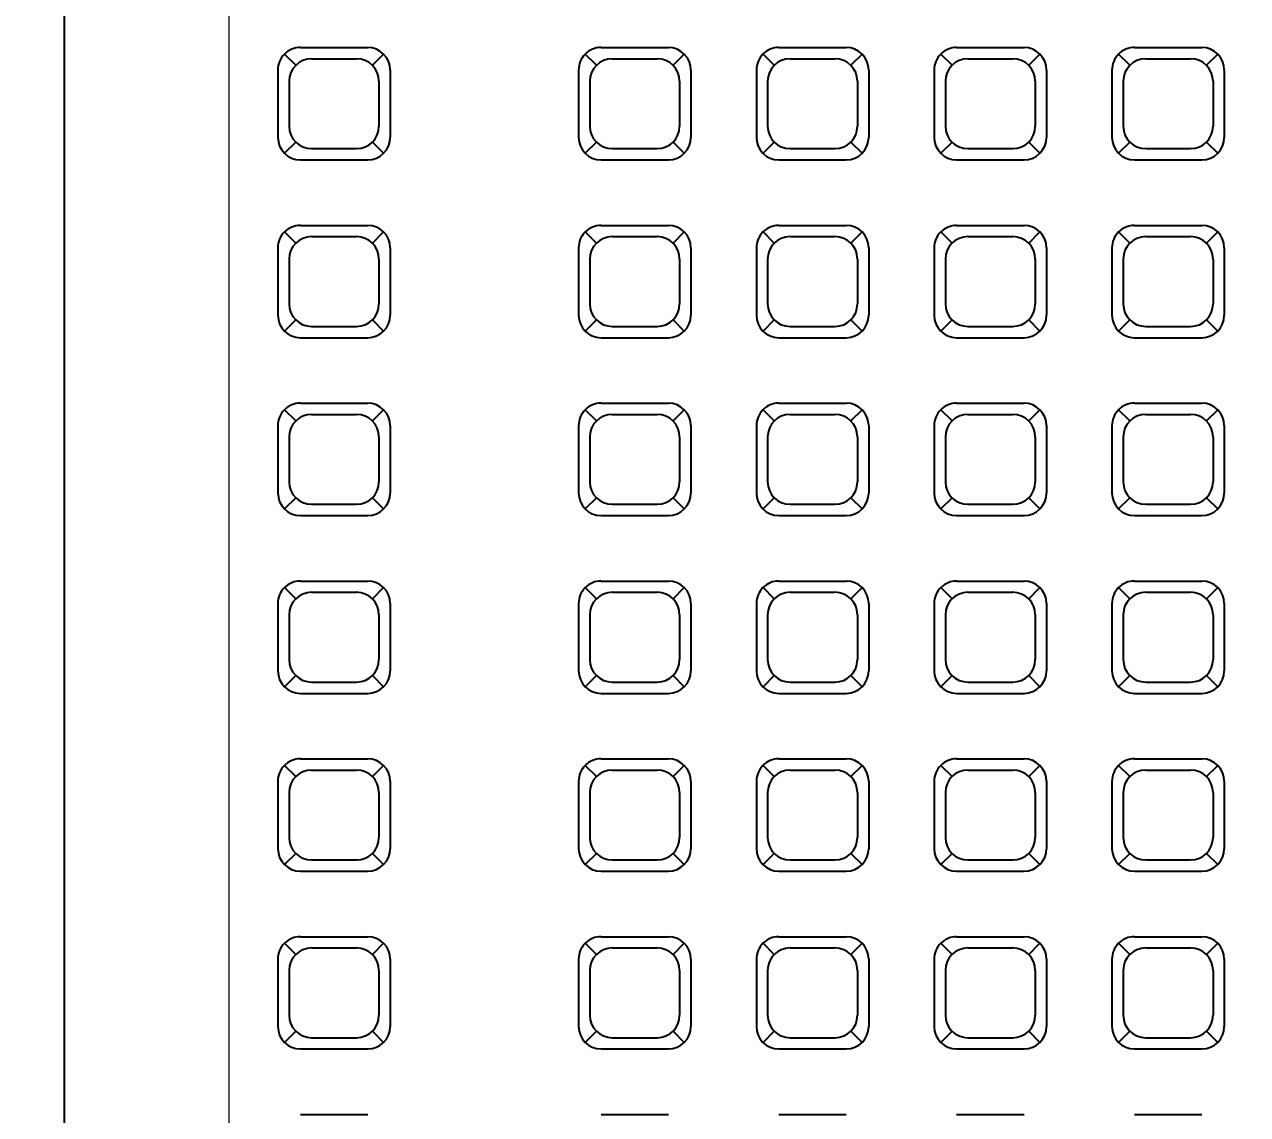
# Model space of a CAD drawing. Header units: inches. Extents: x -2 to 11.2, y -3.4 to 32.7.
# Drawn here: x 0.8092 to 0.9399, y 1.0334 to 1.1498 of the extents above; entities that cross this region are included whole.
import ezdxf

# ---------------------------------------------------------------- set-up
doc = ezdxf.new("R2010")
doc.units = ezdxf.units.IN
doc.header["$MEASUREMENT"] = 0
doc.linetypes.add('CONTINUA', pattern=[0])
for name, color, linetype in [('Cotas', 60, 'Continuous'), ('Electrodomésticos', 34, 'Continuous'), ('Textura piso', 8, 'Continuous')]:
    doc.layers.add(name, color=color, linetype=linetype)
doc.styles.get("Standard").update_dxf_attribs({"font": 'arial.ttf'})
doc.dimstyles.new('Cotas', dxfattribs={"dimtxt": 0.1, "dimasz": 0.09, "dimexe": 0.2, "dimexo": 0.4, "dimgap": 0.05, "dimtad": 1, "dimzin": 0, "dimdsep": 46, "dimtxsty": 'Standard', "dimblk": 'ARCHTICK', "dimcen": 0.09, "dimse1": 1, "dimse2": 1, "dimclrd": 60, "dimclre": 256, "dimadec": 0, "dimazin": 0, "dimtfac": 1, "dimtix": 1, "dimtofl": 0, "dimtmove": 1, "dimatfit": 3, "dimfxl": 0, "dimtolj": 1, "dimtzin": 0, "dimlwd": 9, "dimarcsym": 0})

# ---------------------------------------------------------------- blocks, each defined once
blk = doc.blocks.new('CPU')
at = {"layer": 'Electrodomésticos'}
for p, q in [((134.31397, 60.81548), (134.66397, 60.81548)), ((134.38546, 60.79269), (134.37826, 60.79269)), ((134.40446, 60.79269), (134.39726, 60.79269)), ((134.42346, 60.79269), (134.41626, 60.79269)), ((134.44246, 60.79269), (134.43526, 60.79269)), ((134.46146, 60.79269), (134.45426, 60.79269)), ((134.48046, 60.79269), (134.47326, 60.79269)), ((134.37776, 60.79079), (134.37656, 60.79199)), ((134.38426, 60.79149), (134.37946, 60.79149)), ((134.38596, 60.79079), (134.38716, 60.79199)), ((134.39676, 60.79079), (134.39556, 60.79199)), ((134.40326, 60.79149), (134.39846, 60.79149)), ((134.40496, 60.79079), (134.40616, 60.79199)), ((134.41576, 60.79079), (134.41456, 60.79199)), ((134.42226, 60.79149), (134.41746, 60.79149)), ((134.42396, 60.79079), (134.42516, 60.79199)), ((134.43476, 60.79079), (134.43356, 60.79199)), ((134.44126, 60.79149), (134.43646, 60.79149)), ((134.44296, 60.79079), (134.44416, 60.79199)), ((134.45376, 60.79079), (134.45256, 60.79199)), ((134.46026, 60.79149), (134.45546, 60.79149)), ((134.46196, 60.79079), (134.46316, 60.79199)), ((134.47276, 60.79079), (134.47156, 60.79199)), ((134.47926, 60.79149), (134.47446, 60.79149)), ((134.48096, 60.79079), (134.48216, 60.79199)), ((134.36886, 60.79029), (134.36886, 60.78309)), ((134.37586, 60.79029), (134.37586, 60.78309)), ((134.38786, 60.79029), (134.38786, 60.78309)), ((134.39486, 60.79029), (134.39486, 60.78309)), ((134.40686, 60.79029), (134.40686, 60.78309)), ((134.41386, 60.79029), (134.41386, 60.78309)), ((134.42586, 60.79029), (134.42586, 60.78309)), ((134.43286, 60.79029), (134.43286, 60.78309)), ((134.44486, 60.79029), (134.44486, 60.78309)), ((134.45186, 60.79029), (134.45186, 60.78309)), ((134.46386, 60.79029), (134.46386, 60.78309)), ((134.47086, 60.79029), (134.47086, 60.78309)), ((134.48286, 60.79029), (134.48286, 60.78309)), ((134.37706, 60.78909), (134.37706, 60.78429)), ((134.38666, 60.78909), (134.38666, 60.78429)), ((134.39606, 60.78909), (134.39606, 60.78429)), ((134.40566, 60.78909), (134.40566, 60.78429)), ((134.41506, 60.78909), (134.41506, 60.78429)), ((134.42466, 60.78909), (134.42466, 60.78429)), ((134.43406, 60.78909), (134.43406, 60.78429)), ((134.44366, 60.78909), (134.44366, 60.78429)), ((134.45306, 60.78909), (134.45306, 60.78429)), ((134.46266, 60.78909), (134.46266, 60.78429)), ((134.47206, 60.78909), (134.47206, 60.78429)), ((134.48166, 60.78909), (134.48166, 60.78429)), ((134.37776, 60.78259), (134.37656, 60.78139)), ((134.38596, 60.78259), (134.38716, 60.78139)), ((134.39676, 60.78259), (134.39556, 60.78139)), ((134.40496, 60.78259), (134.40616, 60.78139)), ((134.41576, 60.78259), (134.41456, 60.78139)), ((134.42396, 60.78259), (134.42516, 60.78139)), ((134.43476, 60.78259), (134.43356, 60.78139)), ((134.44296, 60.78259), (134.44416, 60.78139)), ((134.45376, 60.78259), (134.45256, 60.78139)), ((134.46196, 60.78259), (134.46316, 60.78139)), ((134.47276, 60.78259), (134.47156, 60.78139)), ((134.48096, 60.78259), (134.48216, 60.78139)), ((134.38546, 60.78069), (134.37826, 60.78069)), ((134.38426, 60.78189), (134.37946, 60.78189)), ((134.40446, 60.78069), (134.39726, 60.78069)), ((134.40326, 60.78189), (134.39846, 60.78189)), ((134.42346, 60.78069), (134.41626, 60.78069)), ((134.42226, 60.78189), (134.41746, 60.78189)), ((134.44246, 60.78069), (134.43526, 60.78069)), ((134.44126, 60.78189), (134.43646, 60.78189)), ((134.46146, 60.78069), (134.45426, 60.78069)), ((134.46026, 60.78189), (134.45546, 60.78189)), ((134.48046, 60.78069), (134.47326, 60.78069)), ((134.47926, 60.78189), (134.47446, 60.78189)), ((134.37776, 60.75865), (134.37656, 60.75985)), ((134.38546, 60.76056), (134.37826, 60.76056)), ((134.38596, 60.75865), (134.38716, 60.75985)), ((134.39676, 60.75865), (134.39556, 60.75985)), ((134.40446, 60.76056), (134.39726, 60.76056)), ((134.40496, 60.75865), (134.40616, 60.75985)), ((134.41576, 60.75865), (134.41456, 60.75985)), ((134.42346, 60.76056), (134.41626, 60.76056)), ((134.42396, 60.75865), (134.42516, 60.75985)), ((134.43476, 60.75865), (134.43356, 60.75985)), ((134.44246, 60.76056), (134.43526, 60.76056)), ((134.44296, 60.75865), (134.44416, 60.75985)), ((134.45376, 60.75865), (134.45256, 60.75985)), ((134.46146, 60.76056), (134.45426, 60.76056)), ((134.46196, 60.75865), (134.46316, 60.75985)), ((134.47276, 60.75865), (134.47156, 60.75985)), ((134.48046, 60.76056), (134.47326, 60.76056)), ((134.48096, 60.75865), (134.48216, 60.75985)), ((134.38426, 60.75936), (134.37946, 60.75936)), ((134.40326, 60.75936), (134.39846, 60.75936)), ((134.42226, 60.75936), (134.41746, 60.75936)), ((134.44126, 60.75936), (134.43646, 60.75936)), ((134.46026, 60.75936), (134.45546, 60.75936)), ((134.47926, 60.75936), (134.47446, 60.75936)), ((134.36886, 60.75816), (134.36886, 60.75096)), ((134.37586, 60.75816), (134.37586, 60.75096)), ((134.38786, 60.75816), (134.38786, 60.75096)), ((134.39486, 60.75816), (134.39486, 60.75096)), ((134.40686, 60.75816), (134.40686, 60.75096)), ((134.41386, 60.75816), (134.41386, 60.75096)), ((134.42586, 60.75816), (134.42586, 60.75096)), ((134.43286, 60.75816), (134.43286, 60.75096)), ((134.44486, 60.75816), (134.44486, 60.75096)), ((134.45186, 60.75816), (134.45186, 60.75096)), ((134.46386, 60.75816), (134.46386, 60.75096)), ((134.47086, 60.75816), (134.47086, 60.75096)), ((134.48286, 60.75816), (134.48286, 60.75096)), ((134.37706, 60.75696), (134.37706, 60.75216)), ((134.38666, 60.75696), (134.38666, 60.75216)), ((134.39606, 60.75696), (134.39606, 60.75216)), ((134.40566, 60.75696), (134.40566, 60.75216)), ((134.41506, 60.75696), (134.41506, 60.75216)), ((134.42466, 60.75696), (134.42466, 60.75216)), ((134.43406, 60.75696), (134.43406, 60.75216)), ((134.44366, 60.75696), (134.44366, 60.75216)), ((134.45306, 60.75696), (134.45306, 60.75216)), ((134.46266, 60.75696), (134.46266, 60.75216)), ((134.47206, 60.75696), (134.47206, 60.75216)), ((134.48166, 60.75696), (134.48166, 60.75216)), ((134.37776, 60.75046), (134.37656, 60.74926)), ((134.38426, 60.74976), (134.37946, 60.74976)), ((134.38596, 60.75046), (134.38716, 60.74926)), ((134.39676, 60.75046), (134.39556, 60.74926)), ((134.40326, 60.74976), (134.39846, 60.74976)), ((134.40496, 60.75046), (134.40616, 60.74926)), ((134.41576, 60.75046), (134.41456, 60.74926)), ((134.42226, 60.74976), (134.41746, 60.74976)), ((134.42396, 60.75046), (134.42516, 60.74926)), ((134.43476, 60.75046), (134.43356, 60.74926)), ((134.44126, 60.74976), (134.43646, 60.74976)), ((134.44296, 60.75046), (134.44416, 60.74926)), ((134.45376, 60.75046), (134.45256, 60.74926)), ((134.46026, 60.74976), (134.45546, 60.74976)), ((134.46196, 60.75046), (134.46316, 60.74926)), ((134.47276, 60.75046), (134.47156, 60.74926)), ((134.47926, 60.74976), (134.47446, 60.74976)), ((134.48096, 60.75046), (134.48216, 60.74926)), ((134.38546, 60.74856), (134.37826, 60.74856)), ((134.40446, 60.74856), (134.39726, 60.74856)), ((134.42346, 60.74856), (134.41626, 60.74856)), ((134.44246, 60.74856), (134.43526, 60.74856)), ((134.46146, 60.74856), (134.45426, 60.74856)), ((134.48046, 60.74856), (134.47326, 60.74856)), ((134.38546, 60.74156), (134.37826, 60.74156)), ((134.40446, 60.74156), (134.39726, 60.74156)), ((134.42346, 60.74156), (134.41626, 60.74156)), ((134.44246, 60.74156), (134.43526, 60.74156)), ((134.46146, 60.74156), (134.45426, 60.74156)), ((134.48046, 60.74156), (134.47326, 60.74156)), ((134.37776, 60.73965), (134.37656, 60.74085)), ((134.38426, 60.74036), (134.37946, 60.74036)), ((134.38596, 60.73965), (134.38716, 60.74085)), ((134.39676, 60.73965), (134.39556, 60.74085)), ((134.40326, 60.74036), (134.39846, 60.74036)), ((134.40496, 60.73965), (134.40616, 60.74085)), ((134.41576, 60.73965), (134.41456, 60.74085)), ((134.42226, 60.74036), (134.41746, 60.74036)), ((134.42396, 60.73965), (134.42516, 60.74085)), ((134.43476, 60.73965), (134.43356, 60.74085)), ((134.44126, 60.74036), (134.43646, 60.74036)), ((134.44296, 60.73965), (134.44416, 60.74085)), ((134.45376, 60.73965), (134.45256, 60.74085)), ((134.46026, 60.74036), (134.45546, 60.74036)), ((134.46196, 60.73965), (134.46316, 60.74085)), ((134.47276, 60.73965), (134.47156, 60.74085)), ((134.47926, 60.74036), (134.47446, 60.74036)), ((134.48096, 60.73965), (134.48216, 60.74085)), ((134.36886, 60.73916), (134.36886, 60.73196)), ((134.37586, 60.73916), (134.37586, 60.73196)), ((134.38786, 60.73916), (134.38786, 60.73196)), ((134.39486, 60.73916), (134.39486, 60.73196)), ((134.40686, 60.73916), (134.40686, 60.73196)), ((134.41386, 60.73916), (134.41386, 60.73196)), ((134.42586, 60.73916), (134.42586, 60.73196)), ((134.43286, 60.73916), (134.43286, 60.73196)), ((134.44486, 60.73916), (134.44486, 60.73196)), ((134.45186, 60.73916), (134.45186, 60.73196)), ((134.46386, 60.73916), (134.46386, 60.73196)), ((134.47086, 60.73916), (134.47086, 60.73196)), ((134.48286, 60.73916), (134.48286, 60.73196)), ((134.37706, 60.73796), (134.37706, 60.73316)), ((134.38666, 60.73796), (134.38666, 60.73316)), ((134.39606, 60.73796), (134.39606, 60.73316)), ((134.40566, 60.73796), (134.40566, 60.73316)), ((134.41506, 60.73796), (134.41506, 60.73316)), ((134.42466, 60.73796), (134.42466, 60.73316)), ((134.43406, 60.73796), (134.43406, 60.73316)), ((134.44366, 60.73796), (134.44366, 60.73316)), ((134.45306, 60.73796), (134.45306, 60.73316)), ((134.46266, 60.73796), (134.46266, 60.73316)), ((134.47206, 60.73796), (134.47206, 60.73316)), ((134.48166, 60.73796), (134.48166, 60.73316)), ((134.37776, 60.73146), (134.37656, 60.73026)), ((134.38596, 60.73146), (134.38716, 60.73026)), ((134.39676, 60.73146), (134.39556, 60.73026)), ((134.40496, 60.73146), (134.40616, 60.73026)), ((134.41576, 60.73146), (134.41456, 60.73026)), ((134.42396, 60.73146), (134.42516, 60.73026)), ((134.43476, 60.73146), (134.43356, 60.73026)), ((134.44296, 60.73146), (134.44416, 60.73026)), ((134.45376, 60.73146), (134.45256, 60.73026)), ((134.46196, 60.73146), (134.46316, 60.73026)), ((134.47276, 60.73146), (134.47156, 60.73026)), ((134.48096, 60.73146), (134.48216, 60.73026)), ((134.38426, 60.73076), (134.37946, 60.73076)), ((134.40326, 60.73076), (134.39846, 60.73076)), ((134.42226, 60.73076), (134.41746, 60.73076)), ((134.44126, 60.73076), (134.43646, 60.73076)), ((134.46026, 60.73076), (134.45546, 60.73076)), ((134.47926, 60.73076), (134.47446, 60.73076)), ((134.38546, 60.72956), (134.37826, 60.72956)), ((134.40446, 60.72956), (134.39726, 60.72956)), ((134.42346, 60.72956), (134.41626, 60.72956)), ((134.44246, 60.72956), (134.43526, 60.72956)), ((134.46146, 60.72956), (134.45426, 60.72956)), ((134.48046, 60.72956), (134.47326, 60.72956)), ((134.38546, 60.72256), (134.37826, 60.72256)), ((134.40446, 60.72256), (134.39726, 60.72256)), ((134.42346, 60.72256), (134.41626, 60.72256)), ((134.44246, 60.72256), (134.43526, 60.72256)), ((134.46146, 60.72256), (134.45426, 60.72256)), ((134.48046, 60.72256), (134.47326, 60.72256)), ((134.37776, 60.72065), (134.37656, 60.72185)), ((134.38426, 60.72136), (134.37946, 60.72136)), ((134.38596, 60.72065), (134.38716, 60.72185)), ((134.39676, 60.72065), (134.39556, 60.72185)), ((134.40326, 60.72136), (134.39846, 60.72136)), ((134.40496, 60.72065), (134.40616, 60.72185)), ((134.41576, 60.72065), (134.41456, 60.72185)), ((134.42226, 60.72136), (134.41746, 60.72136)), ((134.42396, 60.72065), (134.42516, 60.72185)), ((134.43476, 60.72065), (134.43356, 60.72185)), ((134.44126, 60.72136), (134.43646, 60.72136)), ((134.44296, 60.72065), (134.44416, 60.72185)), ((134.45376, 60.72065), (134.45256, 60.72185)), ((134.46026, 60.72136), (134.45546, 60.72136)), ((134.46196, 60.72065), (134.46316, 60.72185)), ((134.47276, 60.72065), (134.47156, 60.72185)), ((134.47926, 60.72136), (134.47446, 60.72136)), ((134.48096, 60.72065), (134.48216, 60.72185)), ((134.36886, 60.72016), (134.36886, 60.71296)), ((134.37586, 60.72016), (134.37586, 60.71296)), ((134.38786, 60.72016), (134.38786, 60.71296)), ((134.39486, 60.72016), (134.39486, 60.71296)), ((134.40686, 60.72016), (134.40686, 60.71296)), ((134.41386, 60.72016), (134.41386, 60.71296)), ((134.42586, 60.72016), (134.42586, 60.71296)), ((134.43286, 60.72016), (134.43286, 60.71296)), ((134.44486, 60.72016), (134.44486, 60.71296)), ((134.45186, 60.72016), (134.45186, 60.71296)), ((134.46386, 60.72016), (134.46386, 60.71296)), ((134.47086, 60.72016), (134.47086, 60.71296)), ((134.48286, 60.72016), (134.48286, 60.71296)), ((134.37706, 60.71896), (134.37706, 60.71416)), ((134.38666, 60.71896), (134.38666, 60.71416)), ((134.39606, 60.71896), (134.39606, 60.71416)), ((134.40566, 60.71896), (134.40566, 60.71416)), ((134.41506, 60.71896), (134.41506, 60.71416)), ((134.42466, 60.71896), (134.42466, 60.71416)), ((134.43406, 60.71896), (134.43406, 60.71416)), ((134.44366, 60.71896), (134.44366, 60.71416)), ((134.45306, 60.71896), (134.45306, 60.71416)), ((134.46266, 60.71896), (134.46266, 60.71416)), ((134.47206, 60.71896), (134.47206, 60.71416)), ((134.48166, 60.71896), (134.48166, 60.71416)), ((134.37776, 60.71246), (134.37656, 60.71126)), ((134.38426, 60.71176), (134.37946, 60.71176)), ((134.38596, 60.71246), (134.38716, 60.71126)), ((134.39676, 60.71246), (134.39556, 60.71126)), ((134.40326, 60.71176), (134.39846, 60.71176)), ((134.40496, 60.71246), (134.40616, 60.71126)), ((134.41576, 60.71246), (134.41456, 60.71126)), ((134.42226, 60.71176), (134.41746, 60.71176)), ((134.42396, 60.71246), (134.42516, 60.71126)), ((134.43476, 60.71246), (134.43356, 60.71126)), ((134.44126, 60.71176), (134.43646, 60.71176)), ((134.44296, 60.71246), (134.44416, 60.71126)), ((134.45376, 60.71246), (134.45256, 60.71126)), ((134.46026, 60.71176), (134.45546, 60.71176)), ((134.46196, 60.71246), (134.46316, 60.71126)), ((134.47276, 60.71246), (134.47156, 60.71126)), ((134.47926, 60.71176), (134.47446, 60.71176)), ((134.48096, 60.71246), (134.48216, 60.71126)), ((134.38546, 60.71056), (134.37826, 60.71056)), ((134.40446, 60.71056), (134.39726, 60.71056)), ((134.42346, 60.71056), (134.41626, 60.71056)), ((134.44246, 60.71056), (134.43526, 60.71056)), ((134.46146, 60.71056), (134.45426, 60.71056)), ((134.48046, 60.71056), (134.47326, 60.71056)), ((134.37776, 60.70165), (134.37656, 60.70285)), ((134.38546, 60.70356), (134.37826, 60.70356)), ((134.38426, 60.70236), (134.37946, 60.70236)), ((134.38596, 60.70165), (134.38716, 60.70285)), ((134.39676, 60.70165), (134.39556, 60.70285)), ((134.40446, 60.70356), (134.39726, 60.70356)), ((134.40326, 60.70236), (134.39846, 60.70236)), ((134.40496, 60.70165), (134.40616, 60.70285)), ((134.41576, 60.70165), (134.41456, 60.70285)), ((134.42346, 60.70356), (134.41626, 60.70356)), ((134.42226, 60.70236), (134.41746, 60.70236)), ((134.42396, 60.70165), (134.42516, 60.70285)), ((134.43476, 60.70165), (134.43356, 60.70285)), ((134.44246, 60.70356), (134.43526, 60.70356)), ((134.44126, 60.70236), (134.43646, 60.70236)), ((134.44296, 60.70165), (134.44416, 60.70285)), ((134.45376, 60.70165), (134.45256, 60.70285)), ((134.46146, 60.70356), (134.45426, 60.70356)), ((134.46026, 60.70236), (134.45546, 60.70236)), ((134.46196, 60.70165), (134.46316, 60.70285)), ((134.47276, 60.70165), (134.47156, 60.70285)), ((134.48046, 60.70356), (134.47326, 60.70356)), ((134.47926, 60.70236), (134.47446, 60.70236)), ((134.48096, 60.70165), (134.48216, 60.70285)), ((134.36886, 60.70116), (134.36886, 60.69396)), ((134.37586, 60.70116), (134.37586, 60.69396)), ((134.38786, 60.70116), (134.38786, 60.69396)), ((134.39486, 60.70116), (134.39486, 60.69396)), ((134.40686, 60.70116), (134.40686, 60.69396)), ((134.41386, 60.70116), (134.41386, 60.69396)), ((134.42586, 60.70116), (134.42586, 60.69396)), ((134.43286, 60.70116), (134.43286, 60.69396)), ((134.44486, 60.70116), (134.44486, 60.69396)), ((134.45186, 60.70116), (134.45186, 60.69396)), ((134.46386, 60.70116), (134.46386, 60.69396)), ((134.47086, 60.70116), (134.47086, 60.69396)), ((134.48286, 60.70116), (134.48286, 60.69396)), ((134.37706, 60.69996), (134.37706, 60.69516)), ((134.38666, 60.69996), (134.38666, 60.69516)), ((134.39606, 60.69996), (134.39606, 60.69516)), ((134.40566, 60.69996), (134.40566, 60.69516)), ((134.41506, 60.69996), (134.41506, 60.69516)), ((134.42466, 60.69996), (134.42466, 60.69516)), ((134.43406, 60.69996), (134.43406, 60.69516)), ((134.44366, 60.69996), (134.44366, 60.69516)), ((134.45306, 60.69996), (134.45306, 60.69516)), ((134.46266, 60.69996), (134.46266, 60.69516)), ((134.47206, 60.69996), (134.47206, 60.69516)), ((134.48166, 60.69996), (134.48166, 60.69516)), ((134.37776, 60.69346), (134.37656, 60.69226)), ((134.38596, 60.69346), (134.38716, 60.69226)), ((134.39676, 60.69346), (134.39556, 60.69226)), ((134.40496, 60.69346), (134.40616, 60.69226)), ((134.41576, 60.69346), (134.41456, 60.69226)), ((134.42396, 60.69346), (134.42516, 60.69226)), ((134.43476, 60.69346), (134.43356, 60.69226)), ((134.44296, 60.69346), (134.44416, 60.69226)), ((134.45376, 60.69346), (134.45256, 60.69226)), ((134.46196, 60.69346), (134.46316, 60.69226)), ((134.47276, 60.69346), (134.47156, 60.69226)), ((134.48096, 60.69346), (134.48216, 60.69226)), ((134.38426, 60.69276), (134.37946, 60.69276)), ((134.40326, 60.69276), (134.39846, 60.69276)), ((134.42226, 60.69276), (134.41746, 60.69276)), ((134.44126, 60.69276), (134.43646, 60.69276)), ((134.46026, 60.69276), (134.45546, 60.69276)), ((134.47926, 60.69276), (134.47446, 60.69276)), ((134.38546, 60.69156), (134.37826, 60.69156)), ((134.40446, 60.69156), (134.39726, 60.69156)), ((134.42346, 60.69156), (134.41626, 60.69156)), ((134.44246, 60.69156), (134.43526, 60.69156)), ((134.46146, 60.69156), (134.45426, 60.69156)), ((134.48046, 60.69156), (134.47326, 60.69156))]:
    blk.add_line(p, q, dxfattribs=at)
for centre, start, end in [((134.37826, 60.79029), 90, 180), ((134.38546, 60.79029), 360, 90), ((134.39726, 60.79029), 90, 180), ((134.40446, 60.79029), 360, 90), ((134.41626, 60.79029), 90, 180), ((134.42346, 60.79029), 360, 90), ((134.43526, 60.79029), 90, 180), ((134.44246, 60.79029), 360, 90), ((134.45426, 60.79029), 90, 180), ((134.46146, 60.79029), 360, 90), ((134.47326, 60.79029), 90, 180), ((134.48046, 60.79029), 360, 90), ((134.37946, 60.78909), 90, 180), ((134.38426, 60.78909), 0, 90), ((134.39846, 60.78909), 90, 180), ((134.40326, 60.78909), 0, 90), ((134.41746, 60.78909), 90, 180), ((134.42226, 60.78909), 0, 90), ((134.43646, 60.78909), 90, 180), ((134.44126, 60.78909), 0, 90), ((134.45546, 60.78909), 90, 180), ((134.46026, 60.78909), 0, 90), ((134.47446, 60.78909), 90, 180), ((134.47926, 60.78909), 0, 90), ((134.37946, 60.78429), 180, 270), ((134.38426, 60.78429), 270, 0), ((134.39846, 60.78429), 180, 270), ((134.40326, 60.78429), 270, 0), ((134.41746, 60.78429), 180, 270), ((134.42226, 60.78429), 270, 0), ((134.43646, 60.78429), 180, 270), ((134.44126, 60.78429), 270, 0), ((134.45546, 60.78429), 180, 270), ((134.46026, 60.78429), 270, 0), ((134.47446, 60.78429), 180, 270), ((134.47926, 60.78429), 270, 0), ((134.37826, 60.78309), 180, 270), ((134.38546, 60.78309), 270, 0), ((134.39726, 60.78309), 180, 270), ((134.40446, 60.78309), 270, 0), ((134.41626, 60.78309), 180, 270), ((134.42346, 60.78309), 270, 0), ((134.43526, 60.78309), 180, 270), ((134.44246, 60.78309), 270, 0), ((134.45426, 60.78309), 180, 270), ((134.46146, 60.78309), 270, 0), ((134.47326, 60.78309), 180, 270), ((134.48046, 60.78309), 270, 0), ((134.37826, 60.75816), 90, 180), ((134.38546, 60.75816), 360, 90), ((134.39726, 60.75816), 90, 180), ((134.40446, 60.75816), 360, 90), ((134.41626, 60.75816), 90, 180), ((134.42346, 60.75816), 360, 90), ((134.43526, 60.75816), 90, 180), ((134.44246, 60.75816), 360, 90), ((134.45426, 60.75816), 90, 180), ((134.46146, 60.75816), 360, 90), ((134.47326, 60.75816), 90, 180), ((134.48046, 60.75816), 360, 90), ((134.37946, 60.75696), 90, 180), ((134.38426, 60.75696), 0, 90), ((134.39846, 60.75696), 90, 180), ((134.40326, 60.75696), 0, 90), ((134.41746, 60.75696), 90, 180), ((134.42226, 60.75696), 0, 90), ((134.43646, 60.75696), 90, 180), ((134.44126, 60.75696), 0, 90), ((134.45546, 60.75696), 90, 180), ((134.46026, 60.75696), 0, 90), ((134.47446, 60.75696), 90, 180), ((134.47926, 60.75696), 0, 90), ((134.37946, 60.75216), 180, 270), ((134.38426, 60.75216), 270, 0), ((134.39846, 60.75216), 180, 270), ((134.40326, 60.75216), 270, 0), ((134.41746, 60.75216), 180, 270), ((134.42226, 60.75216), 270, 0), ((134.43646, 60.75216), 180, 270), ((134.44126, 60.75216), 270, 0), ((134.45546, 60.75216), 180, 270), ((134.46026, 60.75216), 270, 0), ((134.47446, 60.75216), 180, 270), ((134.47926, 60.75216), 270, 0), ((134.37826, 60.75096), 180, 270), ((134.38546, 60.75096), 270, 0), ((134.39726, 60.75096), 180, 270), ((134.40446, 60.75096), 270, 0), ((134.41626, 60.75096), 180, 270), ((134.42346, 60.75096), 270, 0), ((134.43526, 60.75096), 180, 270), ((134.44246, 60.75096), 270, 0), ((134.45426, 60.75096), 180, 270), ((134.46146, 60.75096), 270, 0), ((134.47326, 60.75096), 180, 270), ((134.48046, 60.75096), 270, 0), ((134.37826, 60.73916), 90, 180), ((134.38546, 60.73916), 360, 90), ((134.39726, 60.73916), 90, 180), ((134.40446, 60.73916), 360, 90), ((134.41626, 60.73916), 90, 180), ((134.42346, 60.73916), 360, 90), ((134.43526, 60.73916), 90, 180), ((134.44246, 60.73916), 360, 90), ((134.45426, 60.73916), 90, 180), ((134.46146, 60.73916), 360, 90), ((134.47326, 60.73916), 90, 180), ((134.48046, 60.73916), 360, 90), ((134.37946, 60.73796), 90, 180), ((134.38426, 60.73796), 0, 90), ((134.39846, 60.73796), 90, 180), ((134.40326, 60.73796), 0, 90), ((134.41746, 60.73796), 90, 180), ((134.42226, 60.73796), 0, 90), ((134.43646, 60.73796), 90, 180), ((134.44126, 60.73796), 0, 90), ((134.45546, 60.73796), 90, 180), ((134.46026, 60.73796), 0, 90), ((134.47446, 60.73796), 90, 180), ((134.47926, 60.73796), 0, 90), ((134.37946, 60.73316), 180, 270), ((134.38426, 60.73316), 270, 0), ((134.39846, 60.73316), 180, 270), ((134.40326, 60.73316), 270, 0), ((134.41746, 60.73316), 180, 270), ((134.42226, 60.73316), 270, 0), ((134.43646, 60.73316), 180, 270), ((134.44126, 60.73316), 270, 0), ((134.45546, 60.73316), 180, 270), ((134.46026, 60.73316), 270, 0), ((134.47446, 60.73316), 180, 270), ((134.47926, 60.73316), 270, 0), ((134.37826, 60.73196), 180, 270), ((134.38546, 60.73196), 270, 0), ((134.39726, 60.73196), 180, 270), ((134.40446, 60.73196), 270, 0), ((134.41626, 60.73196), 180, 270), ((134.42346, 60.73196), 270, 0), ((134.43526, 60.73196), 180, 270), ((134.44246, 60.73196), 270, 0), ((134.45426, 60.73196), 180, 270), ((134.46146, 60.73196), 270, 0), ((134.47326, 60.73196), 180, 270), ((134.48046, 60.73196), 270, 0), ((134.37826, 60.72016), 90, 180), ((134.38546, 60.72016), 360, 90), ((134.39726, 60.72016), 90, 180), ((134.40446, 60.72016), 360, 90), ((134.41626, 60.72016), 90, 180), ((134.42346, 60.72016), 360, 90), ((134.43526, 60.72016), 90, 180), ((134.44246, 60.72016), 360, 90), ((134.45426, 60.72016), 90, 180), ((134.46146, 60.72016), 360, 90), ((134.47326, 60.72016), 90, 180), ((134.48046, 60.72016), 360, 90), ((134.37946, 60.71896), 90, 180), ((134.38426, 60.71896), 0, 90), ((134.39846, 60.71896), 90, 180), ((134.40326, 60.71896), 0, 90), ((134.41746, 60.71896), 90, 180), ((134.42226, 60.71896), 0, 90), ((134.43646, 60.71896), 90, 180), ((134.44126, 60.71896), 0, 90), ((134.45546, 60.71896), 90, 180), ((134.46026, 60.71896), 0, 90), ((134.47446, 60.71896), 90, 180), ((134.47926, 60.71896), 0, 90), ((134.37946, 60.71416), 180, 270), ((134.38426, 60.71416), 270, 0), ((134.39846, 60.71416), 180, 270), ((134.40326, 60.71416), 270, 0), ((134.41746, 60.71416), 180, 270), ((134.42226, 60.71416), 270, 0), ((134.43646, 60.71416), 180, 270), ((134.44126, 60.71416), 270, 0), ((134.45546, 60.71416), 180, 270), ((134.46026, 60.71416), 270, 0), ((134.47446, 60.71416), 180, 270), ((134.47926, 60.71416), 270, 0), ((134.37826, 60.71296), 180, 270), ((134.38546, 60.71296), 270, 0), ((134.39726, 60.71296), 180, 270), ((134.40446, 60.71296), 270, 0), ((134.41626, 60.71296), 180, 270), ((134.42346, 60.71296), 270, 0), ((134.43526, 60.71296), 180, 270), ((134.44246, 60.71296), 270, 0), ((134.45426, 60.71296), 180, 270), ((134.46146, 60.71296), 270, 0), ((134.47326, 60.71296), 180, 270), ((134.48046, 60.71296), 270, 0), ((134.37826, 60.70116), 90, 180), ((134.37946, 60.69996), 90, 180), ((134.38426, 60.69996), 0, 90), ((134.38546, 60.70116), 360, 90), ((134.39726, 60.70116), 90, 180), ((134.39846, 60.69996), 90, 180), ((134.40326, 60.69996), 0, 90), ((134.40446, 60.70116), 360, 90), ((134.41626, 60.70116), 90, 180), ((134.41746, 60.69996), 90, 180), ((134.42226, 60.69996), 0, 90), ((134.42346, 60.70116), 360, 90), ((134.43526, 60.70116), 90, 180), ((134.43646, 60.69996), 90, 180), ((134.44126, 60.69996), 0, 90), ((134.44246, 60.70116), 360, 90), ((134.45426, 60.70116), 90, 180), ((134.45546, 60.69996), 90, 180), ((134.46026, 60.69996), 0, 90), ((134.46146, 60.70116), 360, 90), ((134.47326, 60.70116), 90, 180), ((134.47446, 60.69996), 90, 180), ((134.47926, 60.69996), 0, 90), ((134.48046, 60.70116), 360, 90), ((134.37946, 60.69516), 180, 270), ((134.38426, 60.69516), 270, 0), ((134.39846, 60.69516), 180, 270), ((134.40326, 60.69516), 270, 0), ((134.41746, 60.69516), 180, 270), ((134.42226, 60.69516), 270, 0), ((134.43646, 60.69516), 180, 270), ((134.44126, 60.69516), 270, 0), ((134.45546, 60.69516), 180, 270), ((134.46026, 60.69516), 270, 0), ((134.47446, 60.69516), 180, 270), ((134.47926, 60.69516), 270, 0), ((134.37826, 60.69396), 180, 270), ((134.38546, 60.69396), 270, 0), ((134.39726, 60.69396), 180, 270), ((134.40446, 60.69396), 270, 0), ((134.41626, 60.69396), 180, 270), ((134.42346, 60.69396), 270, 0), ((134.43526, 60.69396), 180, 270), ((134.44246, 60.69396), 270, 0), ((134.45426, 60.69396), 180, 270), ((134.46146, 60.69396), 270, 0), ((134.47326, 60.69396), 180, 270), ((134.48046, 60.69396), 270, 0)]:
    blk.add_arc(centre, 0.0024, start, end, dxfattribs=at)
blk = doc.blocks.new('_ArchTick')
at = {"color": 0, "linetype": 'ByBlock', "const_width": 0.15}
blk.add_lwpolyline([(-0.5, -0.5), (0.5, 0.5)], dxfattribs=at)
blk = doc.blocks.new('*D99')
at = {"layer": 'Cotas', "color": 60, "linetype": 'CONTINUA', "lineweight": 9, "transparency": 16777216}
blk.add_line((0.83109, 0.25), (0.83109, 3.54966), dxfattribs=at)
at = {"layer": 'Defpoints', "color": 0, "transparency": 16777216}
for p in [(0.83109, 3.54966), (0.83109, 3.54966), (0.83109, 0.25)]:
    blk.add_point(p, dxfattribs=at)
at = {"layer": 'Cotas', "color": 60, "lineweight": 9, "transparency": 16777216, "xscale": 0.09, "yscale": 0.09, "zscale": 0.09}
for p, rotation in [((0.83109, 3.54966), 90), ((0.83109, 0.25), 270)]:
    blk.add_blockref('_ArchTick', p, dxfattribs=dict(at, rotation=rotation))
at = {"layer": 'Cotas', "color": 0, "transparency": 16777216, "insert": (0.73, 1.89983), "char_height": 0.1, "attachment_point": 5, "rotation": 90}
blk.add_mtext('\\A1;3.30', dxfattribs=at)

msp = doc.modelspace()

# ---------------------------------------------------------------- hatches: boundary and pattern name
at = {"layer": 'Textura piso'}
h = msp.add_hatch(dxfattribs=at)
h.set_pattern_fill('AR-HBONE', color=256, scale=0.02, angle=270, style=0)
h.set_pattern_definition([(315, (-41.409755, -126.97242), (0.113137085, -3e-17), [0.24, -0.08]), (45, (-41.35319, -127.02899), (0.113137085, -3e-17), [0.24, -0.08])])
edge = h.paths.add_edge_path()
edge.add_line((3.78962, 0.85), (3.78962, 1.25))
edge.add_line((3.78962, 1.25), (4.01452, 1.25))
edge.add_line((4.01452, 1.25), (4.01452, 1.91641))
edge.add_line((4.01452, 1.91641), (3.99779, 1.91641))
edge.add_line((3.99779, 1.91641), (3.97269, 1.91641))
edge.add_line((3.97269, 1.91641), (3.97269, 2.75))
edge.add_line((3.97269, 2.75), (3.78962, 2.75))
edge.add_line((3.78962, 2.75), (3.78962, 3.54966))
edge.add_line((3.78962, 3.54966), (3.27, 3.54966))
edge.add_line((3.27, 3.54966), (3.27, 3.66966))
edge.add_line((3.27, 3.66966), (3.32, 3.66966))
edge.add_line((3.32, 3.66966), (3.32, 4.46626))
edge.add_line((3.32, 4.46626), (3.3, 4.46626))
edge.add_line((3.3, 4.46626), (3.27, 4.46626))
edge.add_line((3.27, 4.46626), (3.27, 4.66485))
edge.add_line((3.27, 4.66485), (3.26652, 4.66485))
edge.add_line((3.26652, 4.66485), (3.26652, 4.65712))
edge.add_ellipse((3.25839, 4.65712), major_axis=(0.00575, 0.00575), ratio=1, start_angle=220.3243, end_angle=315, ccw=False)
edge.add_line((3.25772, 4.64901), (3.2484, 4.65127))
edge.add_line((3.2484, 4.65127), (3.2484, 4.65839))
edge.add_line((3.2484, 4.65839), (3.24233, 4.65839))
edge.add_ellipse((3.26223, 4.64217), major_axis=(0.01816, 0.01816), ratio=1, start_angle=95.834, end_angle=134.8998)
edge.add_line((3.23656, 4.64222), (3.2322, 4.64222))
edge.add_line((3.2322, 4.64222), (3.2322, 4.63195))
edge.add_line((3.2322, 4.63195), (3.1782, 4.63195))
edge.add_ellipse((3.23078, 5.45975), major_axis=(0.58652, 0.58652), ratio=1, start_angle=134.78546, end_angle=221.36552, ccw=False)
edge.add_line((2.40132, 5.46286), (2.37, 5.46286))
edge.add_line((2.37, 5.46286), (2.37, 5.08286))
edge.add_line((2.37, 5.08286), (2.37, 4.23286))
edge.add_line((2.37, 4.23286), (2.37, 3.54966))
edge.add_line((2.37, 3.54966), (0.25, 3.54966))
edge.add_line((0.25, 3.54966), (0.25, 2.05))
edge.add_line((0.25, 2.05), (1.05, 2.05))
edge.add_line((1.05, 2.05), (1.05, 0.25))
edge.add_line((1.05, 0.25), (1.15029, 0.25))
edge.add_ellipse((1.15125, 0.25125), major_axis=(0.000883, -0.000883), ratio=1, start_angle=405, end_angle=630, ccw=False)
edge.add_line((1.15104, 0.25375), (1.1525, 0.25375))
edge.add_line((1.1525, 0.25375), (1.1525, 0.29364))
edge.add_ellipse((1.15646, 0.29364), major_axis=(0.0028, -0.0028), ratio=1, start_angle=135, end_angle=225, ccw=False)
edge.add_line((1.15771, 0.29812), (1.15771, 0.60824))
edge.add_ellipse((1.15646, 0.61272), major_axis=(0.0028, 0.0028), ratio=1, start_angle=135, end_angle=225, ccw=False)
edge.add_line((1.15198, 0.61397), (1.1525, 0.61397))
edge.add_line((1.1525, 0.61397), (1.1525, 0.65261))
edge.add_line((1.1525, 0.65261), (1.18371, 0.65261))
edge.add_arc((1.16899, 0.27163), 0.38127, 2.109, 87.7874, ccw=False)
edge.add_arc((1.93101, 0.27163), 0.38127, 92.2126, 177.891, ccw=False)
edge.add_line((1.91629, 0.65261), (1.9475, 0.65261))
edge.add_line((1.9475, 0.65261), (1.9475, 0.61272))
edge.add_ellipse((1.94354, 0.61272), major_axis=(0.0028, -0.0028), ratio=1, start_angle=315, end_angle=405, ccw=False)
edge.add_line((1.94229, 0.60824), (1.94229, 0.29812))
edge.add_ellipse((1.94354, 0.29364), major_axis=(0.0028, 0.0028), ratio=1, start_angle=-45, end_angle=45)
edge.add_line((1.94802, 0.29239), (1.9475, 0.29239))
edge.add_line((1.9475, 0.29239), (1.9475, 0.25375))
edge.add_line((1.9475, 0.25375), (1.9475, 0.25125))
edge.add_ellipse((1.94875, 0.25125), major_axis=(0.000883, 0.000883), ratio=1, start_angle=-90, end_angle=135, ccw=False)
edge.add_line((1.94937, 0.2525), (1.94921, 0.2525))
edge.add_ellipse((1.94875, 0.25125), major_axis=(0.000883, 0.000883), ratio=1, start_angle=-90, end_angle=135)
edge.add_line((1.94971, 0.25), (1.95, 0.25))
edge.add_line((1.95, 0.25), (2.18962, 0.25))
edge.add_line((2.18962, 0.25), (2.18962, 0.85))
edge.add_line((2.18962, 0.85), (3.78962, 0.85))
h.paths.add_polyline_path([(3.21166, 1.58312), (3.21736, 1.57729), (3.22373, 1.57), (3.22373, 1.5367), (3.23094, 1.5367), (3.23094, 1.49118), (3.23291, 1.48965), (3.23094, 1.48689), (3.23094, 1.47654), (3.22357, 1.47654), (3.21229, 1.46071, -0.267516), (3.26215, 1.37419), (3.26215, 1.257), (3.28013, 1.257), (3.28013, 1.36107), (3.35072, 1.36107), (3.35072, 1.1007), (3.28013, 1.1007), (3.28013, 1.14501), (3.26215, 1.15092), (3.26215, 1.11653, -0.414214), (3.16215, 1.01653), (3.0516, 1.01653), (3.0516, 0.93131), (3.01155, 0.93131), (3.01155, 1.01653), (2.90222, 1.01653, -0.414214), (2.80222, 1.11653), (2.80222, 1.15094), (2.78087, 1.14392), (2.78087, 1.1007), (2.71028, 1.1007), (2.71028, 1.36107), (2.78087, 1.36107), (2.78087, 1.257), (2.80222, 1.257), (2.80222, 1.37419, -0.265581), (2.85145, 1.46035), (2.84168, 1.47446), (2.83301, 1.47446), (2.83301, 1.48699), (2.83089, 1.49006), (2.83301, 1.49153), (2.83301, 1.53472), (2.84054, 1.53472), (2.84115, 1.54553), (2.84182, 1.55286), (2.84322, 1.56283), (2.8461, 1.57282), (2.84993, 1.58017), (2.85462, 1.58556), (2.86021, 1.58984), (2.86647, 1.5934), (2.87329, 1.59635), (2.88058, 1.59875), (2.88822, 1.60065), (2.89609, 1.60212), (2.9039, 1.6032), (2.91136, 1.60392), (2.9196, 1.60441), (2.92784, 1.60449), (2.93347, 1.60436), (2.93589, 1.60429), (2.93826, 1.60423), (2.94064, 1.60418), (2.94326, 1.60414), (2.94638, 1.60412), (2.95025, 1.6041), (2.95515, 1.60409), (2.96134, 1.60408), (2.96907, 1.60408), (2.97861, 1.60408), (2.99011, 1.60408), (3.00322, 1.60408), (3.01748, 1.60407), (3.03244, 1.60406), (3.04762, 1.60404), (3.06258, 1.60402), (3.07685, 1.60398), (3.08996, 1.60393), (3.10157, 1.60387), (3.11174, 1.60379), (3.12063, 1.60368), (3.12843, 1.60356), (3.13863, 1.60333), (3.14956, 1.60289), (3.15933, 1.60227), (3.16805, 1.60144), (3.17617, 1.60027), (3.18407, 1.59866), (3.19186, 1.59645), (3.19975, 1.59274), (3.20651, 1.58769)], flags=16)
h.paths.add_polyline_path([(3.18722, 1.51836), (3.19338, 1.51654), (3.19919, 1.51402), (3.2059, 1.50968), (3.2079, 1.50798), (3.20411, 1.51083), (3.2007, 1.51304), (3.19756, 1.51472), (3.19457, 1.51602), (3.19162, 1.51706), (3.18862, 1.51795), (3.18554, 1.51873), (3.18239, 1.51942), (3.17917, 1.52002), (3.1759, 1.52056), (3.17257, 1.52106), (3.16918, 1.52152), (3.16575, 1.52196), (3.16227, 1.5224), (3.15875, 1.52284), (3.1552, 1.52326), (3.15161, 1.52366), (3.148, 1.52403), (3.14436, 1.52437), (3.14071, 1.52467), (3.13703, 1.52492), (3.13331, 1.52511), (3.12934, 1.52526), (3.12489, 1.52536), (3.11972, 1.52543), (3.1136, 1.52548), (3.1063, 1.5255), (3.09756, 1.52551), (3.08717, 1.52551), (3.07501, 1.52551), (3.06146, 1.52551), (3.04703, 1.52551), (3.03221, 1.52551), (3.01753, 1.52551), (3.00348, 1.52551), (2.99056, 1.52551), (2.97929, 1.52551), (2.97004, 1.52551), (2.96266, 1.52551), (2.95686, 1.5255), (2.95237, 1.52549), (2.9489, 1.52548), (2.94618, 1.52546), (2.94392, 1.52543), (2.94184, 1.52539), (2.93971, 1.52534), (2.93749, 1.52528), (2.93518, 1.5252), (2.93281, 1.52511), (2.93038, 1.525), (2.9279, 1.52487), (2.92537, 1.52473), (2.92281, 1.52456), (2.92023, 1.52437), (2.91761, 1.52416), (2.91495, 1.52393), (2.91224, 1.52368), (2.90946, 1.5234), (2.9066, 1.5231), (2.90365, 1.52278), (2.9006, 1.52244), (2.89745, 1.52207), (2.8942, 1.52166), (2.89089, 1.52121), (2.88754, 1.5207), (2.88415, 1.52011), (2.88077, 1.51944), (2.8774, 1.51866), (2.87407, 1.51777), (2.87078, 1.51672), (2.86743, 1.51538), (2.8639, 1.51357), (2.86008, 1.51111), (2.85583, 1.50785), (2.85105, 1.5036), (2.84561, 1.4982), (2.8431, 1.49549), (2.84371, 1.49316), (2.84496, 1.49007), (2.84645, 1.48769), (2.8482, 1.48588), (2.85024, 1.48451), (2.85257, 1.48345), (2.85524, 1.48257), (2.85824, 1.48175), (2.86163, 1.48094), (2.86689, 1.47981), (2.86969, 1.47926), (2.86307, 1.4806), (2.85637, 1.48219), (2.84959, 1.48445), (2.84554, 1.48862), (2.84287, 1.49524), (2.84298, 1.49535), (2.84268, 1.4971), (2.8431, 1.49549), (2.84561, 1.4982), (2.85105, 1.5036), (2.85803, 1.5098), (2.86556, 1.51463), (2.87201, 1.51722), (2.87894, 1.51907), (2.88567, 1.52041), (2.89229, 1.52143), (2.89852, 1.5222), (2.90686, 1.52314), (2.91511, 1.52396), (2.92279, 1.52458), (2.93024, 1.52501), (2.93734, 1.52528), (2.94404, 1.52544), (2.95019, 1.52549), (2.95686, 1.5255), (2.96266, 1.52551), (2.97004, 1.52551), (2.97929, 1.52551), (2.99056, 1.52551), (3.00348, 1.52551), (3.01753, 1.52551), (3.03221, 1.52551), (3.04703, 1.52551), (3.06146, 1.52551), (3.07501, 1.52551), (3.08717, 1.52551), (3.09756, 1.52551), (3.1063, 1.5255), (3.1136, 1.52548), (3.12283, 1.52541), (3.13147, 1.52521), (3.13877, 1.52483), (3.14604, 1.52424), (3.15321, 1.5235), (3.16016, 1.52267), (3.16817, 1.52165), (3.17455, 1.52078), (3.18097, 1.51972)], flags=0)
h.paths.add_polyline_path([(2.92414, 1.60447), (2.91646, 1.60428), (2.91487, 1.60416), (2.92254, 1.60448)], flags=16)
h.paths.add_polyline_path([(3.0942, 2.41059), (2.96732, 2.52912), (2.85692, 2.40878), (2.8265, 2.37276), (2.75787, 2.31397), (2.75539, 2.3137), (2.7468, 2.29008), (2.70937, 2.24162), (2.64663, 2.20347), (2.62409, 2.20313), (2.6137, 2.21215), (2.60907, 2.23936), (2.61168, 2.26979), (2.64383, 2.33526), (2.69685, 2.38674), (2.72308, 2.4587), (2.76418, 2.51705), (2.83151, 2.56689), (2.83558, 2.57514), (2.87392, 2.61637), (2.77521, 2.70858), (2.69295, 2.63128), (2.63612, 2.58142), (2.60667, 2.56678), (2.53238, 2.53384), (2.5226, 2.50672), (2.49805, 2.48185), (2.4362, 2.44735), (2.40396, 2.4407), (2.38739, 2.44965), (2.37793, 2.48033), (2.3877, 2.52074), (2.4218, 2.56809), (2.46414, 2.60632), (2.50396, 2.63787), (2.50711, 2.64985), (2.52315, 2.68876), (2.52557, 2.70064), (2.62972, 2.77774), (2.64261, 2.795), (2.66409, 2.81238), (2.51768, 2.94915, -0.414214), (2.51566, 3.00836), (3.0161, 3.54407, -0.414214), (3.0753, 3.54608), (3.65183, 3.00752, -0.414214), (3.65384, 2.94832), (3.3552, 2.62861), (3.35482, 2.62663), (3.33601, 2.60078), (3.32081, 2.59181), (3.15341, 2.41261, -0.414214)], flags=16)
h.paths.add_polyline_path([(3.26057, 1.193), (3.26185, 1.19259), (3.26057, 1.19259)], flags=0)
h.paths.add_polyline_path([(1.88397, 0.81604), (1.88397, 0.82006), (1.879, 0.82006), (1.879, 0.81619, 0.010423)], flags=16)
h.paths.add_polyline_path([(1.88512, 1.05372), (1.89889, 1.05372), (1.89889, 1.04875), (1.92374, 1.04875), (1.92374, 1.04378), (1.93369, 1.04378), (1.93369, 1.03881), (1.94363, 1.03881), (1.94363, 1.03383), (1.95357, 1.03383), (1.95357, 1.02886), (1.95854, 1.02886), (1.95854, 1.02389), (1.96351, 1.02389), (1.96351, 1.01892), (1.97346, 1.01892), (1.97346, 1.00898), (1.97843, 1.00898), (1.97843, 1.00401), (1.9834, 1.00401), (1.9834, 0.99406), (1.98837, 0.99406), (1.98837, 0.98412), (1.99334, 0.98412), (1.99334, 0.97418), (1.99831, 0.97418), (1.99831, 0.95429), (2.00329, 0.95429), (2.00329, 0.93535), (1.88512, 0.93535), (1.88512, 0.82503), (1.83923, 0.82503), (1.83923, 0.83), (1.82928, 0.83), (1.82928, 0.83498), (1.81934, 0.83498), (1.81934, 0.83995), (1.81437, 0.83995), (1.81437, 0.84492), (1.80443, 0.84492), (1.80443, 0.84989), (1.79946, 0.84989), (1.79946, 0.85486), (1.79448, 0.85486), (1.79448, 0.8648), (1.78951, 0.8648), (1.78951, 0.86978), (1.78454, 0.86978), (1.78454, 0.87972), (1.77957, 0.87972), (1.77957, 0.88966), (1.7746, 0.88966), (1.7746, 0.90458), (1.76963, 0.90458), (1.76963, 0.93535), (1.74083, 0.93535), (1.74015, 0.92822), (1.73899, 0.9201), (1.73737, 0.9122), (1.73517, 0.90441), (1.73145, 0.89652), (1.7264, 0.88976), (1.72183, 0.88461), (1.716, 0.87891), (1.70872, 0.87254), (1.67542, 0.87254), (1.67542, 0.86533), (1.62989, 0.86533), (1.62836, 0.86336), (1.6256, 0.86533), (1.61526, 0.86533), (1.61526, 0.8727), (1.59943, 0.88398, -0.267516), (1.51291, 0.83412), (1.39571, 0.83412), (1.39571, 0.81614), (1.49979, 0.81614), (1.49979, 0.74555), (1.23942, 0.74555), (1.23942, 0.81614), (1.28372, 0.81614), (1.28964, 0.83412), (1.25525, 0.83412, -0.414214), (1.15525, 0.93412), (1.15525, 1.04467), (1.07003, 1.04467), (1.07003, 1.08472), (1.15525, 1.08472), (1.15525, 1.19405, -0.414214), (1.25525, 1.29405), (1.28966, 1.29405), (1.28263, 1.3154), (1.23942, 1.3154), (1.23942, 1.38599), (1.49979, 1.38599), (1.49979, 1.3154), (1.39571, 1.3154), (1.39571, 1.29405), (1.51291, 1.29405, -0.265581), (1.59906, 1.24482), (1.61318, 1.25459), (1.61318, 1.26326), (1.6257, 1.26326), (1.62877, 1.26538), (1.63025, 1.26326), (1.67344, 1.26326), (1.67344, 1.25573), (1.68424, 1.25512), (1.69157, 1.25445), (1.70154, 1.25305), (1.71153, 1.25017), (1.71888, 1.24634), (1.72427, 1.24165), (1.72855, 1.23606), (1.73212, 1.2298), (1.73506, 1.22298), (1.73746, 1.21569), (1.73936, 1.20805), (1.74083, 1.20018), (1.74191, 1.19237), (1.74263, 1.18491), (1.74312, 1.17667), (1.7432, 1.16843), (1.74307, 1.1628), (1.74301, 1.16038), (1.74294, 1.15801), (1.74289, 1.15563), (1.74286, 1.15301), (1.74283, 1.14989), (1.74281, 1.14602), (1.7428, 1.14112), (1.7428, 1.13493), (1.74279, 1.1272), (1.74279, 1.11766), (1.74279, 1.10616), (1.74279, 1.09305), (1.74279, 1.07879), (1.74278, 1.06383), (1.74276, 1.04865), (1.74273, 1.03369), (1.74269, 1.01942), (1.74265, 1.00631), (1.74258, 0.9947), (1.7425, 0.98453), (1.7424, 0.97564), (1.74227, 0.96784), (1.74204, 0.95764), (1.7416, 0.94671), (1.74099, 0.93694), (1.74083, 0.93535), (1.88512, 0.93535)], flags=16)
h.paths.add_polyline_path([(1.96849, 0.93938), (1.88894, 0.93938), (1.88894, 1.01395), (1.96849, 1.01395)], flags=0)
h.paths.add_polyline_path([(1.9486, 0.99903), (1.9486, 0.94435), (1.89391, 0.94435), (1.89391, 0.99903)], flags=0)
h.paths.add_polyline_path([(1.93866, 0.98909), (1.93866, 0.94932), (1.90386, 0.94932), (1.90386, 0.98909)], flags=0)
h.paths.add_polyline_path([(1.92871, 0.97915), (1.92871, 0.95926), (1.90883, 0.95926), (1.90883, 0.97915)], flags=0)
h.paths.add_polyline_path([(1.91877, 0.96921), (1.91877, 0.96423), (1.9138, 0.96423), (1.9138, 0.96921)], flags=0)
h.paths.add_polyline_path([(1.74319, 1.17213), (1.743, 1.17981), (1.74287, 1.1814), (1.74319, 1.17373)], flags=16)
h.paths.add_polyline_path([(1.87403, 0.9344), (1.87403, 0.85983), (1.8094, 0.85983), (1.8094, 0.9344)], flags=0)
h.paths.add_polyline_path([(1.86906, 0.92943), (1.86906, 0.87475), (1.82431, 0.87475), (1.82431, 0.92943)], flags=0)
h.paths.add_polyline_path([(1.86408, 0.92446), (1.86408, 0.88469), (1.83426, 0.88469), (1.83426, 0.92446)], flags=0)
h.paths.add_polyline_path([(1.85911, 0.91949), (1.85911, 0.89463), (1.8442, 0.89463), (1.8442, 0.91949)], flags=0)
h.paths.add_polyline_path([(1.85414, 0.91452), (1.85414, 0.8996), (1.84917, 0.8996), (1.84917, 0.91452)], flags=0)
h.paths.add_polyline_path([(1.63581, 1.25359), (1.6342, 1.25317), (1.63692, 1.25066), (1.64232, 1.24522), (1.64852, 1.23824), (1.65334, 1.23071), (1.65593, 1.22426), (1.65778, 1.21733), (1.65913, 1.2106), (1.66014, 1.20398), (1.66091, 1.19775), (1.66185, 1.18941), (1.66268, 1.18116), (1.66329, 1.17348), (1.66372, 1.16603), (1.664, 1.15893), (1.66415, 1.15223), (1.6642, 1.14608), (1.66421, 1.13941), (1.66422, 1.13361), (1.66422, 1.12623), (1.66422, 1.11698), (1.66422, 1.10571), (1.66422, 1.09279), (1.66422, 1.07874), (1.66422, 1.06406), (1.66422, 1.04924), (1.66422, 1.03481), (1.66422, 1.02126), (1.66422, 1.0091), (1.66422, 0.99871), (1.66421, 0.98997), (1.66419, 0.98267), (1.66413, 0.97344), (1.66392, 0.9648), (1.66354, 0.9575), (1.66295, 0.95023), (1.66221, 0.94306), (1.66139, 0.93611), (1.66037, 0.9281), (1.6595, 0.92172), (1.65844, 0.9153), (1.65708, 0.90905), (1.65525, 0.90289), (1.65273, 0.89708), (1.64839, 0.89037), (1.64669, 0.88837), (1.64955, 0.89216), (1.65175, 0.89557), (1.65344, 0.89871), (1.65473, 0.9017), (1.65577, 0.90465), (1.65666, 0.90765), (1.65744, 0.91073), (1.65813, 0.91388), (1.65873, 0.9171), (1.65928, 0.92037), (1.65977, 0.9237), (1.66023, 0.92709), (1.66068, 0.93052), (1.66112, 0.934), (1.66155, 0.93752), (1.66197, 0.94107), (1.66237, 0.94466), (1.66275, 0.94827), (1.66309, 0.95191), (1.66338, 0.95556), (1.66363, 0.95924), (1.66383, 0.96296), (1.66397, 0.96693), (1.66408, 0.97138), (1.66415, 0.97655), (1.66419, 0.98267), (1.66421, 0.98997), (1.66422, 0.99871), (1.66422, 1.0091), (1.66422, 1.02126), (1.66422, 1.03481), (1.66422, 1.04924), (1.66422, 1.06406), (1.66422, 1.07874), (1.66422, 1.09279), (1.66422, 1.10571), (1.66422, 1.11698), (1.66422, 1.12623), (1.66422, 1.13361), (1.66421, 1.13941), (1.66421, 1.1439), (1.66419, 1.14737), (1.66417, 1.15009), (1.66414, 1.15235), (1.6641, 1.15443), (1.66405, 1.15656), (1.66399, 1.15878), (1.66391, 1.16109), (1.66382, 1.16346), (1.66371, 1.16589), (1.66359, 1.16837), (1.66344, 1.1709), (1.66328, 1.17346), (1.66309, 1.17604), (1.66288, 1.17866), (1.66264, 1.18132), (1.66239, 1.18403), (1.66211, 1.18681), (1.66181, 1.18967), (1.66149, 1.19262), (1.66115, 1.19567), (1.66078, 1.19882), (1.66038, 1.20207), (1.65993, 1.20538), (1.65941, 1.20873), (1.65883, 1.21212), (1.65815, 1.2155), (1.65737, 1.21887), (1.65648, 1.2222), (1.65544, 1.22549), (1.65409, 1.22884), (1.65228, 1.23236), (1.64983, 1.23619), (1.64656, 1.24044), (1.64232, 1.24522), (1.63692, 1.25066), (1.6342, 1.25317), (1.63188, 1.25256), (1.62879, 1.25131), (1.6264, 1.24982), (1.62459, 1.24807), (1.62323, 1.24603), (1.62217, 1.2437), (1.62128, 1.24103), (1.62046, 1.23803), (1.61965, 1.23464), (1.61852, 1.22938), (1.61798, 1.22658), (1.61931, 1.2332), (1.62091, 1.2399), (1.62316, 1.24668), (1.62734, 1.25073), (1.63395, 1.2534), (1.63407, 1.25329)], flags=0)
h.paths.add_polyline_path([(1.33171, 0.8357), (1.33131, 0.83442), (1.33131, 0.8357)], flags=0)
h.paths.add_polyline_path([(1.49818, 1.96412), (2.18615, 1.96412), (2.18615, 1.84237), (1.49818, 1.84237)], flags=24)
h.paths.add_polyline_path([(1.31236, 2.27674), (2.41278, 2.27674), (2.41278, 2.04549), (1.31236, 2.04549)], flags=24)

# ---------------------------------------------------------------- block references
at = {"layer": 'Electrodomésticos', "rotation": 90}
msp.add_blockref('CPU', (61.629, -133.3355), dxfattribs=at)

# ---------------------------------------------------------------- dimensions: what is measured, and where the dimension line sits
at = {"layer": 'Cotas'}
dim = msp.add_linear_dim(base=(0.83109, 3.54966), p1=(0.83109, 0.25), p2=(0.83109, 3.54966), angle=270, dimstyle='Cotas', dxfattribs=at)
dim.commit()
dim.dimension.update_dxf_attribs({"geometry": '*D99', "text_midpoint": (0.73, 1.89983)})

doc.saveas('drawing.dxf')
